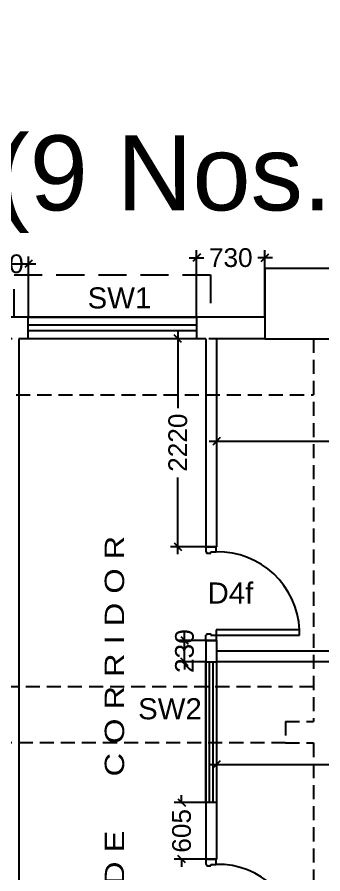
# Model space of a CAD drawing. Extents: x 6345096 to 6738923, y -6490958 to -6305885.
# Drawn here: x 6638401 to 6641668, y -6384416 to -6375273 of the extents above; entities that cross this region are included whole.
import ezdxf
from ezdxf.enums import TextEntityAlignment as Align

# ---------------------------------------------------------------- set-up
doc = ezdxf.new("R2010")
doc.units = 0
doc.header["$LTSCALE"] = 600
doc.header["$MEASUREMENT"] = 0
doc.header["$PDMODE"] = 35
doc.linetypes.add('DASHED', pattern=[0.75, 0.5, -0.25])
doc.linetypes.add('HIDDEN', pattern=[0.375, 0.25, -0.125])
doc.layers.get('0').update_dxf_attribs({"linetype": 'CONTINUOUS'})
doc.layers.get('Defpoints').update_dxf_attribs({"linetype": 'CONTINUOUS'})
for name, color, linetype in [('8', 8, 'CONTINUOUS'), ('chajja', 7, 'CONTINUOUS'), ('DIM-TEXT', 8, 'CONTINUOUS'), ('DOOR', 32, 'CONTINUOUS'), ('FURN', 32, 'CONTINUOUS'), ('HS', 251, 'CONTINUOUS'), ('joinery', 7, 'CONTINUOUS'), ('LA-column', 3, 'CONTINUOUS'), ('TXT', 6, 'CONTINUOUS'), ('Walls', 7, 'CONTINUOUS'), ('WIN', 151, 'CONTINUOUS'), ('Working Dim', 5, 'CONTINUOUS')]:
    doc.layers.add(name, color=color, linetype=linetype)
doc.styles.add('ari', font='arial.ttf')
doc.styles.add('ARIAL', font='arial.ttf')
doc.styles.add('RT', font='romant.shx')
doc.dimstyles.new('int. dim', dxfattribs={"dimtxt": 200, "dimasz": 80, "dimexe": 80, "dimexo": 0, "dimgap": 70, "dimtad": 0, "dimdec": 0, "dimzin": 12, "dimdsep": 46, "dimtxsty": 'ari', "dimblk": 'OBLIQUE', "dimcen": 2, "dimdle": 80, "dimclrd": 256, "dimclre": 256, "dimclrt": 6, "dimadec": 0, "dimazin": 0, "dimtfac": 1, "dimtdec": 0, "dimtix": 1, "dimtmove": 2, "dimatfit": 3, "dimfxl": 1, "dimtolj": 1, "dimtzin": 0, "dimlwd": -1, "dimlwe": -1, "dimarcsym": 0})
doc.dimstyles.new('TEXT', dxfattribs={"dimscale": 0, "dimtxt": 600, "dimasz": 300, "dimexe": 300, "dimexo": 30, "dimgap": 50, "dimtad": 0, "dimdec": 0, "dimzin": 0, "dimdsep": 46, "dimtxsty": 'RT', "dimblk": 'OBLIQUE', "dimcen": 0.09, "dimdle": 300, "dimclrd": 256, "dimclre": 256, "dimclrt": 170, "dimadec": 0, "dimazin": 0, "dimtfac": 1, "dimtdec": 0, "dimtofl": 0, "dimtmove": 2, "dimatfit": 3, "dimfxl": 1, "dimfrac": 2, "dimtolj": 1, "dimtzin": 0, "dimlwd": -1, "dimlwe": -1, "dimarcsym": 0})

# ---------------------------------------------------------------- blocks, each defined once
blk = doc.blocks.new('_Oblique')
at = {"color": 0, "linetype": 'ByBlock', "lineweight": -2}
blk.add_line((-0.5, -0.5), (0.5, 0.5), dxfattribs=at)
blk = doc.blocks.new('*D251')
at = {"layer": 'Defpoints', "color": 0, "transparency": 16777216}
for p in [(6638522.1, -6377906.4), (6637951.9, -6378474.7, 18.2), (6638522.1, -6378474.6)]:
    blk.add_point(p, dxfattribs=at)
at = {"layer": 'Working Dim', "transparency": 16777216}
for p, q in [((6637951.9, -6378474.7), (6637951.9, -6377826.4)), ((6638522.1, -6378474.6), (6638522.1, -6377826.4)), ((6637951.9, -6377906.4), (6637871.9, -6377906.4)), ((6637951.9, -6377906.4), (6638522.1, -6377906.4)), ((6638522.1, -6377906.4), (6638602.1, -6377906.4))]:
    blk.add_line(p, q, dxfattribs=at)
at = {"layer": 'Working Dim', "transparency": 16777216, "xscale": 80, "yscale": 80, "zscale": 80}
blk.add_blockref('_Oblique', (6637951.9, -6377906.4), dxfattribs=at)
at = {"layer": 'Working Dim', "transparency": 16777216, "xscale": 80, "yscale": 80, "zscale": 80, "rotation": 180}
blk.add_blockref('_Oblique', (6638522.1, -6377906.4), dxfattribs=at)
at = {"layer": 'Working Dim', "color": 6, "transparency": 16777216, "insert": (6638237, -6377906.4), "char_height": 200, "attachment_point": 5, "style": 'ari'}
blk.add_mtext('\\A1;570', dxfattribs=at)
blk = doc.blocks.new('*D252')
at = {"layer": 'Defpoints', "color": 0, "transparency": 16777216}
for p in [(6641049.4, -6377840.6), (6640319.1, -6378474.6), (6641049.4, -6378474.6)]:
    blk.add_point(p, dxfattribs=at)
at = {"layer": 'Working Dim', "transparency": 16777216}
for p, q in [((6640319.1, -6378474.6), (6640319.1, -6377760.6)), ((6641049.4, -6378474.6), (6641049.4, -6377760.6)), ((6640239.1, -6377840.6), (6640394.5, -6377840.6)), ((6641129.4, -6377840.6), (6640974, -6377840.6))]:
    blk.add_line(p, q, dxfattribs=at)
at = {"layer": 'Working Dim', "transparency": 16777216, "xscale": 80, "yscale": 80, "zscale": 80, "rotation": 180}
blk.add_blockref('_Oblique', (6640319.1, -6377840.6), dxfattribs=at)
at = {"layer": 'Working Dim', "transparency": 16777216, "xscale": 80, "yscale": 80, "zscale": 80}
blk.add_blockref('_Oblique', (6641049.4, -6377840.6), dxfattribs=at)
at = {"layer": 'Working Dim', "color": 6, "transparency": 16777216, "insert": (6640684.2, -6377840.6), "char_height": 200, "attachment_point": 5, "style": 'ari'}
blk.add_mtext('\\A1;730', dxfattribs=at)
blk = doc.blocks.new('*D1282')
at = {"layer": 'Defpoints', "color": 0, "linetype": 'Continuous', "transparency": 16777216}
for p in [(6610879.4, -6372845.6, 13.3), (6651519.1, -6372996, 13.8), (6651519.1, -6374540.9)]:
    blk.add_point(p, dxfattribs=at)
at = {"layer": 'DIM-TEXT', "transparency": 16777216}
for p, q in [((6610879.4, -6372845.6), (6610879.4, -6374840.9)), ((6651519.1, -6372996), (6651519.1, -6374840.9)), ((6610579.4, -6374540.9), (6611790.4, -6374540.9)), ((6651819.1, -6374540.9), (6650608.1, -6374540.9))]:
    blk.add_line(p, q, dxfattribs=at)
at = {"layer": 'DIM-TEXT', "linetype": 'Continuous', "transparency": 16777216, "xscale": 300, "yscale": 300, "zscale": 300, "rotation": 180}
blk.add_blockref('_Oblique', (6610879.4, -6374540.9), dxfattribs=at)
at = {"layer": 'DIM-TEXT', "linetype": 'Continuous', "transparency": 16777216, "xscale": 300, "yscale": 300, "zscale": 300}
blk.add_blockref('_Oblique', (6651519.1, -6374540.9), dxfattribs=at)
at = {"layer": 'DIM-TEXT', "color": 170, "linetype": 'Continuous', "transparency": 16777216, "insert": (6631199.3, -6374540.9), "char_height": 750, "attachment_point": 5, "style": 'ari'}
blk.add_mtext('\\A1;{\\H1.067x;(I.C.U. - 6 Beds) EMERGENCY MEDICINE DEPT (18 Beds) TRIAGE (6 Beds)}', dxfattribs=at)
blk = doc.blocks.new('*D2003')
at = {"layer": 'Defpoints', "color": 0, "linetype": 'Continuous', "transparency": 16777216}
for p in [(6610879.4, -6377055.2), (6610879.4, -6378105.9, 22), (6651939.6, -6378104.7, -1)]:
    blk.add_point(p, dxfattribs=at)
at = {"layer": 'DIM-TEXT', "transparency": 16777216}
for p, q in [((6610879.4, -6378105.9), (6610879.4, -6376755.2)), ((6651939.6, -6378104.7), (6651939.6, -6376755.2)), ((6610579.4, -6377055.2), (6620675.1, -6377055.2)), ((6652239.6, -6377055.2), (6642143.8, -6377055.2))]:
    blk.add_line(p, q, dxfattribs=at)
at = {"layer": 'DIM-TEXT', "linetype": 'Continuous', "transparency": 16777216, "xscale": 300, "yscale": 300, "zscale": 300, "rotation": 180}
blk.add_blockref('_Oblique', (6610879.4, -6377055.2), dxfattribs=at)
at = {"layer": 'DIM-TEXT', "linetype": 'Continuous', "transparency": 16777216, "xscale": 300, "yscale": 300, "zscale": 300}
blk.add_blockref('_Oblique', (6651939.6, -6377055.2), dxfattribs=at)
at = {"layer": 'DIM-TEXT', "color": 170, "linetype": 'Continuous', "transparency": 16777216, "insert": (6631409.5, -6377055.2), "char_height": 750, "attachment_point": 5, "style": 'ari'}
blk.add_mtext("\\A1;{\\H1.067x;SAMPLE COLLECTION & O.P.D's (9 Nos.)}", dxfattribs=at)
blk = doc.blocks.new('1000')
at = {"layer": 'DOOR'}
for p, q in [((0, -100), (0, 0)), ((0, 0), (49.7, 0)), ((49.7, 0), (49.7, -2.2)), ((63.2, -49.5), (49.7, -49.5)), ((49.7, -49.5), (49.7, -100)), ((63.2, -13.5), (61, -13.5)), ((63.2, -13.5), (63.2, -49.5)), ((836.8, -13.5), (836.8, -49.5)), ((836.8, -13.5), (839, -13.5)), ((836.8, -49.5), (850.3, -49.5)), ((850.3, 0), (850.3, -2.2)), ((900, 0), (850.3, 0)), ((850.3, -49.5), (850.3, -100)), ((900, -100), (900, 0)), ((49.7, -100), (0, -100)), ((49.7, -100), (49.7, -900.6)), ((100.2, -100), (49.7, -100)), ((100.2, -900.6), (100.2, -100)), ((850.3, -100), (900, -100)), ((49.7, -900.6), (100.2, -900.6))]:
    blk.add_line(p, q, dxfattribs=at)
for centre, major_axis, start_param, end_param in [((49.7, -13.5), (-7.95, 7.95), 3.926991, 5.497787), ((850.3, -13.5), (7.95, 7.95), 0.785398, 2.356194)]:
    blk.add_ellipse(centre, major_axis=major_axis, ratio=1, start_param=start_param, end_param=end_param, dxfattribs=at)
at = {"layer": 'DOOR', "color": 145}
blk.add_ellipse((64.3, -115.3), major_axis=(-519.7, 589.8), ratio=1, start_param=2.464943, end_param=4.009476, dxfattribs=at)
blk = doc.blocks.new('*D2170')
at = {"layer": 'Defpoints', "color": 0, "transparency": 16777216}
for p in [(6640531.6, -6382970.3), (6646661.2, -6382970.3), (6646661.2, -6383249.7)]:
    blk.add_point(p, dxfattribs=at)
at = {"layer": 'Working Dim', "transparency": 16777216}
for p, q in [((6640531.6, -6382970.3), (6640531.6, -6383329.7)), ((6646661.2, -6382970.3), (6646661.2, -6383329.7)), ((6640451.6, -6383249.7), (6643227.6, -6383249.7)), ((6646741.2, -6383249.7), (6643965.3, -6383249.7))]:
    blk.add_line(p, q, dxfattribs=at)
at = {"layer": 'Working Dim', "transparency": 16777216, "xscale": 80, "yscale": 80, "zscale": 80, "rotation": 180}
blk.add_blockref('_Oblique', (6640531.6, -6383249.7), dxfattribs=at)
at = {"layer": 'Working Dim', "transparency": 16777216, "xscale": 80, "yscale": 80, "zscale": 80}
blk.add_blockref('_Oblique', (6646661.2, -6383249.7), dxfattribs=at)
at = {"layer": 'Working Dim', "color": 6, "transparency": 16777216, "insert": (6643596.4, -6383249.7), "char_height": 200, "attachment_point": 5, "style": 'ari'}
blk.add_mtext('\\A1;6130', dxfattribs=at)
blk = doc.blocks.new('*D2172')
at = {"layer": 'Defpoints', "color": 0, "transparency": 16777216}
for p in [(6640531.6, -6379520.5), (6646661.2, -6379520.5), (6646661.2, -6379799.8)]:
    blk.add_point(p, dxfattribs=at)
at = {"layer": 'Working Dim', "transparency": 16777216}
for p, q in [((6640531.6, -6379520.5), (6640531.6, -6379879.8)), ((6646661.2, -6379520.5), (6646661.2, -6379879.8)), ((6640451.6, -6379799.8), (6643227.6, -6379799.8)), ((6646741.2, -6379799.8), (6643965.3, -6379799.8))]:
    blk.add_line(p, q, dxfattribs=at)
at = {"layer": 'Working Dim', "transparency": 16777216, "xscale": 80, "yscale": 80, "zscale": 80, "rotation": 180}
blk.add_blockref('_Oblique', (6640531.6, -6379799.8), dxfattribs=at)
at = {"layer": 'Working Dim', "transparency": 16777216, "xscale": 80, "yscale": 80, "zscale": 80}
blk.add_blockref('_Oblique', (6646661.2, -6379799.8), dxfattribs=at)
at = {"layer": 'Working Dim', "color": 6, "transparency": 16777216, "insert": (6643596.4, -6379799.8), "char_height": 200, "attachment_point": 5, "style": 'ari'}
blk.add_mtext('\\A1;6130', dxfattribs=at)
blk = doc.blocks.new('A$C2CD672AE')
at = {"layer": 'FURN', "color": 8, "linetype": 'HIDDEN'}
for p, q in [((99072.4, 77119.3, 3.4), (111249.6, 77119.8, 3.4)), ((111249.6, 74004.3, 20.3), (99072.4, 74004.3, 20.4)), ((110949.1, 73404.3), (99372.4, 73404.3))]:
    blk.add_line(p, q, dxfattribs=at)
at = {"layer": 'Walls', "color": 8, "linetype": 'HIDDEN'}
for p, q in [((110730, 77949.3), (105602.5, 77949.3)), ((110730, 77719.3), (105602.5, 77719.3)), ((111249.6, 77719.3), (111249.6, 73634.3)), ((110949.1, 73634.3), (111249.6, 73634.3)), ((110949.1, 73634.3), (110949.1, 73404.3)), ((110949.1, 73404.3), (111249.6, 73404.3)), ((111249.6, 73404.3), (111249.6, 71154.2))]:
    blk.add_line(p, q, dxfattribs=at)
blk = doc.blocks.new('*D2579')
at = {"layer": 'Defpoints', "color": 0, "transparency": 16777216}
for p in [(6640158.6, -6383654.9), (6640417.6, -6383654.9), (6640417.6, -6384259.9, -3.4)]:
    blk.add_point(p, dxfattribs=at)
at = {"layer": 'Working Dim', "transparency": 16777216}
for p, q in [((6640158.6, -6383654.9), (6640158.6, -6383574.9)), ((6640417.6, -6383654.9), (6640078.6, -6383654.9)), ((6640158.6, -6383654.9), (6640158.6, -6383665.2)), ((6640417.6, -6384259.9), (6640078.6, -6384259.9)), ((6640158.6, -6384259.9), (6640158.6, -6384249.6)), ((6640158.6, -6384259.9), (6640158.6, -6384339.9))]:
    blk.add_line(p, q, dxfattribs=at)
at = {"layer": 'Working Dim', "transparency": 16777216, "xscale": 80, "yscale": 80, "zscale": 80}
for p, rotation in [((6640158.6, -6383654.9), 270), ((6640158.6, -6384259.9), 90)]:
    blk.add_blockref('_Oblique', p, dxfattribs=dict(at, rotation=rotation))
at = {"layer": 'Working Dim', "color": 6, "transparency": 16777216, "insert": (6640158.6, -6383957.4), "char_height": 200, "attachment_point": 5, "rotation": 90, "style": 'ari'}
blk.add_mtext('\\A1;605', dxfattribs=at)
blk = doc.blocks.new('*D2580')
at = {"layer": 'Defpoints', "color": 0, "transparency": 16777216}
for p in [(6640190, -6381924.5), (6640417.6, -6381924.5, -3.4), (6640417.6, -6382154.5)]:
    blk.add_point(p, dxfattribs=at)
at = {"layer": 'Working Dim', "transparency": 16777216}
for p, q in [((6640190, -6381924.5), (6640190, -6381844.5)), ((6640417.6, -6381924.5), (6640110, -6381924.5)), ((6640190, -6382154.5), (6640190, -6381924.5)), ((6640417.6, -6382154.5), (6640110, -6382154.5)), ((6640190, -6382154.5), (6640190, -6382234.5))]:
    blk.add_line(p, q, dxfattribs=at)
at = {"layer": 'Working Dim', "transparency": 16777216, "xscale": 80, "yscale": 80, "zscale": 80}
for p, rotation in [((6640190, -6381924.5), 270), ((6640190, -6382154.5), 90)]:
    blk.add_blockref('_Oblique', p, dxfattribs=dict(at, rotation=rotation))
at = {"layer": 'Working Dim', "color": 6, "transparency": 16777216, "insert": (6640190, -6382039.5), "char_height": 200, "attachment_point": 5, "rotation": 90, "style": 'ari'}
blk.add_mtext('\\A1;230', dxfattribs=at)
blk = doc.blocks.new('*D2581')
at = {"layer": 'Defpoints', "color": 0, "transparency": 16777216}
for p in [(6640118.2, -6378704.7), (6640417.6, -6378704.7), (6640417.6, -6380924.5, -3.4)]:
    blk.add_point(p, dxfattribs=at)
at = {"layer": 'Working Dim', "transparency": 16777216}
for p, q in [((6640118.2, -6378624.7), (6640118.2, -6379444.6)), ((6640417.6, -6378704.7), (6640038.2, -6378704.7)), ((6640118.2, -6381004.5), (6640118.2, -6380184.6)), ((6640417.6, -6380924.5), (6640038.2, -6380924.5))]:
    blk.add_line(p, q, dxfattribs=at)
at = {"layer": 'Working Dim', "transparency": 16777216, "xscale": 80, "yscale": 80, "zscale": 80}
for p, rotation in [((6640118.2, -6378704.7), 90), ((6640118.2, -6380924.5), 270)]:
    blk.add_blockref('_Oblique', p, dxfattribs=dict(at, rotation=rotation))
at = {"layer": 'Working Dim', "color": 6, "transparency": 16777216, "insert": (6640118.2, -6379814.6), "char_height": 200, "attachment_point": 5, "rotation": 90, "style": 'ari'}
blk.add_mtext('\\A1;2220', dxfattribs=at)

msp = doc.modelspace()

# ---------------------------------------------------------------- linework, layer by layer
at = {"layer": 'chajja', "color": 7, "linetype": 'DASHED'}
msp.add_lwpolyline([(6638369.129, -6378474.657), (6638369.129, -6378024.657), (6640469.129, -6378024.658), (6640469.129, -6378474.658)], dxfattribs=at)
at = {"layer": 'LA-column', "color": 2, "elevation": 3.421}
msp.add_lwpolyline([(6641799.354, -6378704.625), (6641799.354, -6377954.625), (6641049.354, -6377954.625), (6641049.354, -6378704.625)], close=True, dxfattribs=at)
at = {"layer": 'Walls'}
for p, q in [((6641049.354, -6378474.629), (6635921.854, -6378474.629)), ((6640417.629, -6378704.629), (6638417.629, -6378704.629)), ((6641049.354, -6378704.629), (6640532.629, -6378704.629)), ((6646660.295, -6382039.522), (6640532.629, -6382039.522)), ((6646660.295, -6382154.522), (6640532.629, -6382154.522))]:
    msp.add_line(p, q, dxfattribs=at)
at = {"layer": 'Walls', "linetype": 'Continuous'}
for p, q in [((6638417.629, -6378704.629), (6638417.629, -6387304.723, 6.841)), ((6640417.629, -6378704.629), (6640417.629, -6380924.522)), ((6640532.629, -6378704.629), (6640532.629, -6380924.522)), ((6640417.629, -6380924.522, -3.421), (6640532.629, -6380924.522, -3.421)), ((6640417.629, -6381924.522), (6640417.629, -6384259.852)), ((6640417.629, -6381924.522, -3.421), (6640532.629, -6381924.522, -3.421)), ((6640532.629, -6381924.522), (6640532.629, -6384259.852)), ((6640417.629, -6384259.852, -3.421), (6640532.629, -6384259.852, -3.421))]:
    msp.add_line(p, q, dxfattribs=at)
at = {"layer": 'WIN', "linetype": 'Continuous'}
for points in [[(6638519.129, -6378474.658), (6640319.129, -6378474.658), (6640319.129, -6378704.658), (6638519.129, -6378704.658)], [(6638519.129, -6378557.441), (6640319.129, -6378557.441), (6640319.129, -6378621.874), (6638519.129, -6378621.874)], [(6640417.638, -6382154.523), (6640532.629, -6382154.523), (6640532.629, -6383654.931), (6640417.638, -6383654.931)], [(6640457.638, -6382154.523), (6640492.629, -6382154.523), (6640492.629, -6383654.931), (6640457.638, -6383654.931)]]:
    msp.add_lwpolyline(points, close=True, dxfattribs=at)

# ---------------------------------------------------------------- block references
at = {"layer": 'DOOR', "linetype": 'Continuous', "xscale": 1.111111108213692, "yscale": 1.111111108213692, "zscale": 1.111111108213692, "rotation": 90.00001306273684}
for p in [(6640417.629, -6381924.522, -3.421), (6640417.629, -6385259.852, -3.421)]:
    msp.add_blockref('1000', p, dxfattribs=at)
at = {"layer": 'HS'}
msp.add_blockref('A$C2CD672AE', (6530319.294, -6456423.902, 8.17), dxfattribs=at)

# ---------------------------------------------------------------- texts
at = {"layer": '8', "color": 6, "style": 'ari'}
msp.add_text('D4f', height=225, dxfattribs=at).set_placement((6640680.546, -6381531.538, -1.419), align=Align.CENTER)
at = {"layer": 'joinery', "style": 'ari'}
for s, p in [('SW1', (6639494.248, -6378381.767)), ('SW2', (6640034.017, -6382766.814))]:
    msp.add_text(s, height=225, dxfattribs=at).set_placement(p, align=Align.CENTER)
at = {"layer": 'TXT', "color": 7, "style": 'ARIAL', "width": 1.2}
msp.add_text('2.00 M      W I D E      C O R R I D O R', height=207.36, rotation=90, dxfattribs=at).set_placement((6639544.305, -6383801.663), align=Align.CENTER)

# ---------------------------------------------------------------- dimensions: what is measured, and where the dimension line sits
at = {"layer": 'DIM-TEXT', "linetype": 'Continuous'}
dim = msp.add_linear_dim(base=(6651519.099, -6374540.85, -12.768), p1=(6610879.441, -6372845.638, 0.533), p2=(6651519.099, -6372995.97, 1.031), text='{\\H1.067x;(I.C.U. - 6 Beds) EMERGENCY MEDICINE DEPT (18 Beds) TRIAGE (6 Beds)}', dimstyle='TEXT', override={"dimscale": 1, "dimtxt": 750, "dimexo": 0, "dimtxsty": 'ari'}, dxfattribs=at)
dim.commit()
dim.dimension.update_dxf_attribs({"geometry": '*D1282', "text_midpoint": (6631199.27, -6374540.85, -12.768)})
dim = msp.add_linear_dim(base=(6610879.358, -6377055.236, 1.031), p1=(6651939.585, -6378104.678), p2=(6610879.358, -6378105.854, 22.984), angle=180, text="{\\H1.067x;SAMPLE COLLECTION & O.P.D's (9 Nos.)}", dimstyle='TEXT', override={"dimscale": 1, "dimtxt": 750, "dimexo": 0, "dimtxsty": 'ari'}, dxfattribs=at)
dim.commit()
dim.dimension.update_dxf_attribs({"geometry": '*D2003', "text_midpoint": (6631409.471, -6377055.236, 1.031)})
at = {"layer": 'Working Dim', "color": 6}
for base, p1, p2, picture, middle in [((6638522.129, -6377906.399), (6637951.854, -6378474.658, 18.201), (6638522.129, -6378474.629), '*D251', (6638236.992, -6377906.399)), ((6641049.354, -6377840.622), (6640319.129, -6378474.629), (6641049.354, -6378474.629), '*D252', (6640684.241, -6377840.622))]:
    dim = msp.add_linear_dim(base=base, p1=p1, p2=p2, dimstyle='int. dim', override={"dimtxt": 200, "dimarcsym": 1}, dxfattribs=at)
    dim.commit()
    dim.dimension.update_dxf_attribs({"geometry": picture, "text_midpoint": middle})
at = {"layer": 'Working Dim'}
for base, p1, p2, picture, middle in [((6640118.222, -6378704.658), (6640417.623, -6380924.522, -3.421), (6640417.623, -6378704.658), '*D2581', (6640118.222, -6379814.59)), ((6640189.96, -6381924.522), (6640417.638, -6382154.523), (6640417.629, -6381924.522, -3.421), '*D2580', (6640189.96, -6382039.523)), ((6640158.627, -6383654.931), (6640417.626, -6384259.852, -3.421), (6640417.626, -6383654.931), '*D2579', (6640158.627, -6383957.392))]:
    dim = msp.add_linear_dim(base=base, p1=p1, p2=p2, angle=90, dimstyle='int. dim', dxfattribs=at)
    dim.commit()
    dim.dimension.update_dxf_attribs({"geometry": picture, "text_midpoint": middle})
at = {"layer": 'Working Dim', "color": 6}
for base, p1, p2, picture, middle in [((6646661.238, -6379799.839, 15.51), (6640531.629, -6379520.463, 15.51), (6646661.238, -6379520.463, 15.51), '*D2172', (6643596.433, -6379799.839, 15.51)), ((6646661.238, -6383249.682), (6640531.629, -6382970.305), (6646661.238, -6382970.305), '*D2170', (6643596.433, -6383249.682))]:
    dim = msp.add_linear_dim(base=base, p1=p1, p2=p2, angle=180, dimstyle='int. dim', override={"dimtxt": 200, "dimarcsym": 1}, dxfattribs=at)
    dim.commit()
    dim.dimension.update_dxf_attribs({"geometry": picture, "text_midpoint": middle})

doc.saveas('drawing.dxf')
